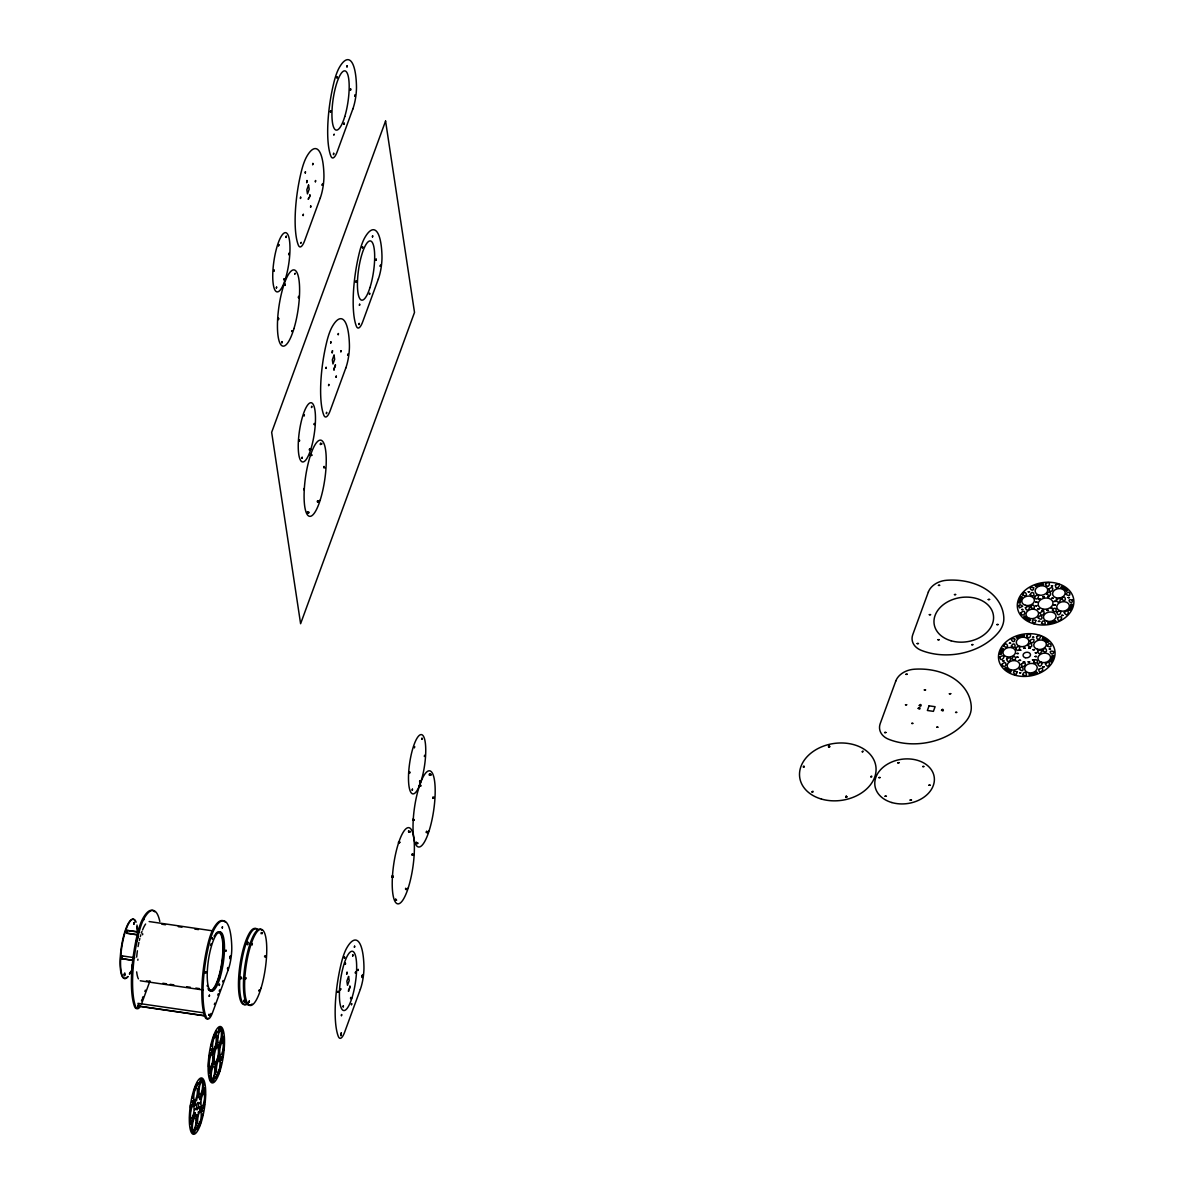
<?xml version="1.0" encoding="UTF-8"?>
<svg xmlns="http://www.w3.org/2000/svg" width="1194" height="1194" viewBox="0 0 1194 1194"><rect width="100%" height="100%" fill="white"/><g stroke="black" fill="none" stroke-linecap="round" stroke-linejoin="round"><path stroke-width="1.5" d="M126.43 932.38L126.758 930.633M244.845 1001.288C243.203 1004.02 245.606 996.065 244.695 1001.96M1004.841 668.312L1005.9 667.685A25.775 19.208 -8.6 0 0 1011.169 671.401L1010.512 672.297M121.922 956.2L121.773 958.737L132.594 960.319L121.758 958.543M136.713 940.932L136.623 941.991L136.623 939.962M247.651 944.439L247.203 942.797L247.024 944.021M341.365 1032.885L341.245 1033.84M124.34 975.438L124.803 972.961M133.847 924.246L134.594 922.29M240.531 978.244C240.606 975.364 240.427 980.856 241.322 978.244M241.442 977.17L241.352 978.14M132.235 967.244L132.146 964.767M230.024 957.364L230.203 956.14M247.889 942.141L247.173 944.021M126.46 931.245L126.34 932.365L126.549 931.454M244.233 1001.378L244.218 1000.244M244.949 1000.438L244.919 999.617M122.415 956.827L122.4 955.976L122.415 957.006M133.907 923.813L133.967 923.246M240.74 978.08L240.875 977.468M131.818 966.08L131.803 967.14M250.039 944.26L250.024 945.066L250.053 943.767M124.534 973.752L124.31 975.543M121.728 956.603L121.669 958.26M243.561 978.14L243.561 979.125M121.698 957.245L121.624 956.812M122.37 957.289L121.922 958.573M124.31 974.438L124.504 973.543M362.722 976.229L362.663 974.677M243.725 977.244L243.516 979.244M127.161 931.902L126.982 932.783M362.528 974.617L362.17 977.573L362.543 975.602M136.474 941.185L136.594 940.021M250.113 943.693L250.262 942.917M362.051 975.662L362.17 976.617M217.83 1074.346L217.771 1075.227M247.471 944.767L247.83 943.872M124.728 975.677L124.997 974.871M196.01 1086.465L196.07 1085.63M214.816 1035.034L214.89 1034.198M204.801 972.662L204.861 971.797M243.666 977.573L243.994 976.677M243.934 979.364L244.158 978.602M127.071 932.514L126.683 933.275L137.355 934.872M125.967 931.365L125.907 932.305M142.683 933.753L142.623 934.753M215.129 1076.749L214.965 1077.824M338.081 992.318L338.2 991.408M354.514 946.155L354.364 947.245M121.206 956.737L121.131 957.782M137.907 959.185L137.832 960.23M414.124 820.368L414.288 819.547L413.915 820.353M340.932 350.678L340.783 351.752M200.219 1102.301L200.04 1103.554M215.92 1062.958L215.726 1064.197M340.633 989.722L340.753 988.707M328.708 384.453L328.544 385.543M359.543 304.231L359.379 305.336M211.04 1050.362L211.174 1049.317M199.652 1107.166L199.473 1108.45M221.696 1060.033L221.83 1058.988M244.457 999.811L244.039 1001.453M343.29 1006.855L343.424 1005.855M409.826 832.099L410.005 831.188L409.781 832.173M420.616 786.189L420.781 785.294L420.572 786.264M427.646 832.681L427.81 831.785L427.616 832.725M362.528 246.785L362.364 247.874M304.186 414.676L304.022 415.781M309.574 450.019L309.709 449.034M380.364 265.217L380.199 266.322M201.502 1079.391L201.338 1080.57A25.775 6.492 -81.7 0 1 203.025 1082.152M191.04 1124.405L191.189 1123.36M203.995 1087.794L203.831 1088.883M213.816 1062.466L213.965 1061.347M217.338 1060.153L217.144 1061.421M414.437 746.563L414.273 747.653M344.559 958.17L344.693 957.125M419.825 781.891L419.96 780.861M221.994 1030.586L222.159 1029.526A27.119 6.836 -81.7 0 0 220.397 1027.885L220.159 1029.138M356.081 282.068L356.215 281.023M299.44 441.228L299.59 440.183M198.667 1082.973L198.502 1084.033M217.532 1032.616L217.681 1031.571M194.771 1108.659L194.592 1109.913M194.831 1109.883L194.98 1108.719M409.706 773.1L409.841 772.07M355.528 973.095L355.663 972.065M315.485 181.712L315.634 180.593M350.603 90.132L350.738 88.983M324.052 466.511L323.887 467.735M205.846 971.916L205.696 973.14L206.01 971.961M245.695 978.901L245.83 977.752M412.184 854.009L412.034 855.247L412.348 854.068M433.004 798.323L433.138 797.174M141.489 1000.796L141.982 999.468M142.459 998.139L142.952 996.811M144.892 991.483L145.384 990.154M149.937 981.02L142.146 1002.303A19.343 4.866 -81.7 0 1 141.325 1004.333M214.338 1004.452L214.83 1003.124M217.741 995.139L218.233 993.811M219.203 991.139L219.696 989.811M222.606 981.826L223.099 980.498M133.907 922.917L133.773 923.992M222.382 926.753L222.188 927.977M430.646 775.219L430.795 774.279L430.601 775.294M417.631 843.621L417.796 842.755L417.422 843.561M372.588 236.934L372.737 235.89M338.275 333.544L338.111 334.648M311.679 407.452L311.828 406.408M302.112 458.362L302.261 457.347M192.219 1101.808L192.368 1100.808M214.159 1052.347L213.98 1053.63M195.383 1105.017L195.562 1103.898M214.607 1063.347L214.427 1064.615M195.831 1116.002L195.98 1114.793M202.816 1110.405L202.652 1111.495M421.93 739.34L422.079 738.295M412.318 789.144L412.154 790.249M352.857 955.976L352.991 954.916M341.559 1015.631L341.708 1014.587M336.201 377.229L336.35 376.185M369.558 293.276L369.394 294.366M369.603 294.381L369.752 293.351M196.488 1099.346L196.309 1100.629M198.547 1112.838L198.711 1111.614M345.35 963.215L345.185 964.304M345.394 964.319L345.544 963.319M350.678 997.468L350.529 998.557M341.036 1033.735L340.887 1034.825M341.081 1034.84L340.902 1035.765L341.23 1032.825M406.841 889.545L407.02 888.679L406.647 889.485M193.518 1132.822L193.682 1131.748M354.902 95.087L354.722 96.311M354.902 96.281L355.051 95.147M333.604 153.295L333.424 154.519M333.604 154.489L333.753 153.354M310.53 454.198L310.35 455.421L310.679 454.287M317.559 500.689L317.38 501.913M317.559 501.883L317.708 500.734M259.232 990.02L259.053 991.244L259.367 990.08M398.662 841.71L398.483 842.934M398.662 842.889L398.811 841.755M203.159 1082.048L203.338 1081.003A27.119 6.836 -81.7 0 0 201.577 1079.316M191.861 1130.181L191.682 1131.285M326.096 368.379L326.246 367.424M376.05 259.098L375.886 260.173M314.291 423.497L314.141 424.571M314.365 424.542L314.5 423.557M216.756 1046.407L216.92 1045.183M197.905 1096.585L197.711 1097.838M213.592 1057.227L213.413 1058.481M219.039 1050.869L218.86 1052.123M197.129 1115.629L197.294 1114.405M215.204 1077.794L215.338 1076.839M424.616 756.414L424.766 755.474M337.992 991.304L337.842 992.378M358.021 969.409L357.872 970.468M358.096 970.438L358.23 969.468M223.935 1042.496L223.756 1043.183A25.775 6.492 -81.7 0 1 223.382 1050.272L223.397 1050.571M372.543 235.845L372.379 236.934M311.634 406.363L311.47 407.467M302.052 457.272L301.903 458.362M192.159 1100.719L192.01 1101.823M199.204 1096.182L199.025 1097.45M218.472 1055.735L218.293 1057.018M202.876 1111.465L203.025 1110.48M421.885 738.25L421.736 739.34M412.378 790.204L412.512 789.234M350.588 88.968L350.424 90.207M315.485 180.548L315.32 181.786M298.56 296.425L298.396 297.664M298.545 297.634L298.709 296.455M324.037 467.705L324.186 466.496M245.68 977.737L245.531 978.976M264.561 956.872L264.74 955.812M432.989 797.159L432.825 798.398M413.363 855.307L413.512 854.322L413.169 855.397M303.246 214.323L303.067 215.532M282.053 341.574L281.874 342.782M362.573 247.859L362.722 246.889M304.231 415.766L304.38 414.751M336.156 376.11L335.992 377.214M359.066 323.425L358.901 324.514M311.694 455.496L311.843 454.69L311.485 455.556M320.544 443.243L320.365 444.466M222.353 927.977L222.532 926.828M262.217 932.589L262.023 933.798L262.367 932.693M215.308 1047.914L215.129 1049.198M215.323 1049.213L215.502 1047.989M222.815 1036.362L222.651 1037.452M218.89 1048.123L219.069 1046.869M200.07 1098.271L199.876 1099.54M190.995 1123.315L190.831 1124.42M194.965 1113.957L195.144 1112.733M416.482 842.292L416.303 843.501M416.452 843.516L416.631 842.397M395.677 899.142L395.498 900.366M395.662 900.366L395.826 899.216M356.021 280.993L355.857 282.068M376.11 260.173L376.259 259.202M299.381 440.153L299.231 441.228M217.472 1031.541L217.323 1032.601M198.711 1084.033L198.876 1083.062M200.264 1103.525L200.428 1102.405M196.309 1128.181L196.159 1129.24M409.646 772.04L409.482 773.1M424.557 755.384L424.392 756.444M355.469 972.035L355.305 973.095M305.365 171.742L305.186 172.966M305.336 172.951L305.515 171.817M278.724 244.561L278.545 245.785M322.35 184.055L322.171 185.279M322.335 185.264L322.514 184.145M285.038 284.127L284.859 285.351M138.489 1004.05L138.31 1005.273M219.368 985.408L219.547 984.289M252.173 944.752L252.352 943.618M419.467 784.861L419.288 786.085M338.32 334.633L338.469 333.589M359.588 305.321L359.737 304.291M328.753 385.543L328.902 384.498M308.709 512.957L308.858 512.062L308.5 512.987M218.069 1045.989L218.233 1044.84M218.517 1056.974L218.681 1055.824M221.636 1058.974L221.472 1060.063M343.23 1005.796L343.066 1006.9M380.408 266.322L380.558 265.292M335.305 364.827L335.007 366.961M334.216 367.812L333.917 369.946M359.11 324.529L359.26 323.499M137.952 1003.333L204.07 1012.9M218.875 1046.839L218.696 1048.108M204.04 1088.898L204.189 1087.853M194.95 1112.674L194.756 1113.942M414.482 747.668L414.631 746.638M419.766 780.816L419.601 781.906M344.499 957.095L344.335 958.185M351.529 1003.587L351.364 1004.676M351.573 1004.691L351.737 1003.721M196.712 1121.718L196.04 1125.867M300.575 197.204L300.41 198.428M273.933 271.187L274.068 270.038M288.844 253.367L288.679 254.606M278.53 319.499L278.665 318.35M239.546 976.841L239.382 978.08M265.725 957.006L265.844 955.827M392.154 875.918L391.99 877.142M210.681 1078.749L210.502 1079.854M326.037 367.334L325.872 368.409M340.977 351.782L341.141 350.738M216.711 1045.153L216.532 1046.407M213.636 1058.481L213.816 1057.332M219.069 1052.123L219.248 1050.974M197.935 1097.838L198.114 1096.689M197.1 1114.375L196.92 1115.629M196.353 1129.27L196.517 1128.211M340.559 988.677L340.394 989.751M208.726 1066.854L208.905 1066.182A25.775 6.492 -81.7 0 1 209.263 1059.123M347.081 66.894L347.23 65.745M312.828 163.414L312.634 164.623M286.172 237.412L286.321 236.263M303.246 215.502L303.41 214.413M209.368 995.154L209.189 996.363M249.203 1002.154L249.367 1001.079M429.482 775.085L429.616 773.936M209.054 1058.794L208.92 1059.227A27.119 6.836 -81.7 0 0 208.517 1066.735L208.532 1066.869M210.98 1049.302L210.831 1050.392M218.024 1044.75L217.845 1046.034M214.189 1053.615L214.368 1052.407M195.801 1114.763L195.607 1116.047M354.543 947.275L354.722 946.23M352.797 954.901L352.648 955.991M341.514 1014.542L341.35 1015.646M344.096 123.146L343.917 124.37M310.709 205.995L310.515 207.219M212.353 938.887L212.502 937.723M426.497 831.337L426.318 832.576M330.828 341.857L330.663 342.962M330.857 342.991L331.022 341.962M347.812 354.185L347.648 355.275M347.842 355.319L348.021 354.275M326.514 412.378L326.35 413.482M326.544 413.512L326.723 412.482M309.515 448.944L309.35 450.034M122.101 955.872L134.773 957.767M222.845 1037.496L223.009 1036.422M209.816 1071.899L209.651 1072.988M209.831 1073.033L210.01 1071.988M196.503 1100.629L196.697 1099.42M200.085 1099.555L200.264 1098.361M198.517 1111.584L198.323 1112.853M350.708 998.602L350.887 997.572M191.667 1125.629L191.1 1129.808M212.905 1062.242L212.219 1066.376M198.338 1090.48L199.01 1086.436M215.935 1064.227L216.129 1063.048M330.559 110.863L330.395 112.102M330.544 112.057L330.708 110.878M273.933 270.023L273.769 271.262M278.53 318.335L278.366 319.574M225.875 951.215L226.009 950.006L225.726 951.245M210.472 1074.197L209.92 1078.376M210.099 1078.361L210.651 1074.287M222.741 1056.869L223.278 1052.765M197.771 1125.852L197.204 1130.031M197.383 1130.017L197.935 1125.942M126.788 930.693L126.683 931.305M214.621 1064.63L214.816 1063.391M195.353 1103.778L195.159 1105.047M199.219 1097.48L199.413 1096.226M199.667 1108.465L199.861 1107.256M211.905 1046.422L212.159 1042.675M208.92 1071.973L209.711 1068.093M220.711 1066.749L220.845 1062.899M212.726 1040.765L212.741 1040.735A25.775 6.492 -81.7 0 1 214.786 1035.138M201.099 1120.076L201.114 1120.047A25.775 6.492 -81.7 0 1 199.04 1125.673L198.95 1126.643M347.081 65.715L346.902 66.924M286.172 236.233L285.993 237.442M209.353 996.363L209.517 995.214M429.482 773.906L429.303 775.115M408.661 831.979L408.661 830.785L408.632 831.994M332.275 352.767L332.574 350.723M335.186 366.946L335.499 364.886M334.096 369.931L334.41 367.886M213.771 1061.242L213.577 1062.511M217.338 1061.466L217.532 1060.227M349.827 986.169L349.529 988.304M306.962 180.533L306.664 182.757L307.052 180.578M344.066 124.37L344.245 123.206M310.679 207.204L310.843 206.04M212.368 937.708L212.174 938.932M230.173 957.364L230.338 956.2M426.467 832.561L426.646 831.397M405.676 889.411L405.676 888.217L405.647 889.44M219.383 1055.153L218.696 1059.287M193.458 1100.122L192.771 1104.256M215.532 1070.287L214.845 1074.436L215.696 1070.331M216.487 1030.765L215.92 1034.929M203.771 1082.421L203.204 1086.6M223.114 1052.705L222.547 1056.884M203.383 1086.6L203.95 1082.51M216.592 1074.421L216.024 1078.6M191.264 1129.808L191.831 1125.718M193.159 1094.017L192.353 1097.973M213.83 1081.182L213.935 1077.331L213.114 1081.286M190.189 1119.554L189.921 1123.405M300.545 198.428L300.709 197.219M288.799 254.591L288.993 253.412M303.992 489.63L304.171 488.45L303.858 489.644M239.516 978.065L239.695 976.856M265.725 955.842L265.561 957.081M392.125 877.142L392.304 875.933M348.738 989.169L348.439 991.304M212.263 1048.69L211.592 1052.824M213.323 1054.183L213.98 1050.153M219.8 1047.093L220.472 1043.063M198.294 1091.54L197.607 1095.674M312.783 164.653L312.977 163.518M282.008 342.812L282.202 341.678M320.499 444.496L320.708 443.347M307.545 511.644L307.365 512.853L307.694 511.704M261.023 933.663L261.217 932.514M249.203 1000.975L249.024 1002.184M337.021 77.909L337.066 76.655L336.887 77.879M278.68 245.8L278.874 244.636M284.053 278.814L283.873 280.038L284.202 278.889M284.993 285.366L285.187 284.217M138.444 1005.288L138.638 1004.094M219.397 984.199L219.218 985.423M252.203 943.529L252.009 944.752M419.422 786.1L419.616 784.936M222.591 1030.989L222.024 1035.168M222.218 1035.138L222.741 1031.019M209.577 1056.63L210.129 1052.571M203.92 1108.301L204.443 1104.166M193.085 1097.853L193.324 1094.077M190.1 1123.405L190.906 1119.554M201.89 1118.181L202.696 1114.345M332.395 350.648L332.096 352.782M217.144 1039.079C219.726 1033.75 215.413 1034.959 216.965 1039.079M220.397 1060.675L221.084 1056.586M202.756 1089.943L202.07 1094.077M194.458 1105.674L195.159 1101.555M192.279 1122.285L192.965 1118.226M1020.079 602.925L1018.855 602.88A27.119 20.208 -8.6 0 1 1020.96 596.94M1071.048 604.343L1072.316 604.388A27.119 20.208 -8.6 0 1 1070.197 610.298M1052.227 655.775L1053.511 655.819M126.907 930.395L139.608 932.171L127.116 930.395M190.741 1108.092C193.338 1104.674 189.488 1102.077 190.577 1108.077M204.293 1104.137L203.726 1108.316M216.592 1044.228L217.248 1040.108L216.427 1044.243M213.816 1050.093L213.129 1054.227M220.293 1043.004L219.606 1047.138M211.756 1052.809L212.442 1048.75M221.069 1042.646L221.726 1038.526L220.89 1042.646M211.607 1066.72L210.92 1070.869L211.771 1066.764M220.92 1056.541L220.233 1060.69M212.383 1066.361L213.054 1062.272M218.86 1059.272L219.547 1055.183M216.084 1065.138L215.398 1069.272L216.248 1065.167M198.831 1086.376L198.144 1090.51M197.771 1095.659L198.443 1091.57M194.995 1101.51L194.309 1105.659M201.473 1094.435L200.786 1098.57M192.935 1104.241L193.607 1100.152M202.249 1094.062L202.92 1089.973M202.099 1107.972L201.413 1112.121L202.264 1108.017M200.04 1110.704L200.711 1106.584M197.264 1116.554L196.577 1120.703L197.428 1116.599M196.204 1125.852L196.876 1121.763M211.98 1042.586L211.084 1045.869L211.816 1046.481M209.01 1068.137L208.741 1071.973M199.92 1083.465L200.711 1079.54M220.8 1062.914L220.532 1066.764M195.115 1128.748L194.294 1132.703M1037.228 673.043L1036.81 672.207M346.782 974.14L347.096 972.035L346.618 974.14M349.693 988.319L350.021 986.244M348.603 991.304L348.932 989.229M200.935 1098.584L201.637 1094.465M200.562 1106.584L199.876 1110.718M194.085 1113.659C191.234 1118.718 195.816 1117.897 194.219 1113.674M192.786 1118.151L192.115 1122.3M1016.333 637.029L1016.81 637.894M126.728 933.111L137.385 934.723M216.069 1034.959L216.666 1030.855M209.965 1052.481L209.398 1056.645M216.159 1078.63L216.741 1074.481M223.771 1037.377L222.965 1041.332M309.634 196.92L309.933 194.726L309.574 196.935M1043.153 584.508L1042.959 583.597A27.119 20.208 -8.6 0 0 1035.243 585.538L1035.631 586.463M1048.093 622.686L1048.198 623.641M1021.034 596.851L1022.198 597.194M1070.078 610.403L1068.958 610.074M1051.302 661.804L1050.153 661.551M1024.288 635.954L1024.228 635.044M1029.273 674.117L1029.377 675.073A27.119 20.208 -8.6 0 0 1037.093 673.132M846.247 796.473C847.322 797.682 845.292 794.726 846.516 796.622M828.994 746.384C831.322 746.429 827.054 745.34 829.143 746.563M219.442 1028.049L218.577 1032.034L219.547 1028.138M223.054 1041.377L223.935 1037.437M200.622 1079.48L199.756 1083.451M204.234 1092.809L204.935 1088.824L204.144 1092.764M202.562 1114.226L201.711 1118.196M194.398 1132.763L195.249 1128.793M1055.526 620.776L1056.018 621.641A27.119 20.208 -8.6 0 1 1048.332 623.641M1029.318 620.865L1030.109 620.104M1043.063 637.805L1042.287 638.626A25.775 19.208 -8.6 0 1 1047.541 642.357L1048.69 641.865A27.119 20.208 -8.6 0 0 1043.183 637.835M149.131 921.544L213.204 930.917M161.832 924.231L165.488 924.768M178.294 926.648L181.966 927.186M194.771 929.051L198.443 929.589M146.399 980.856L150.056 981.393M162.877 983.259L166.533 983.796M170.205 984.334L173.861 984.871M186.667 986.737L190.339 987.274M195.831 988.08L199.488 988.617M203.04 989.975L140.788 980.871A29.954 7.552 -81.7 0 1 140.265 980.752M137.803 1005.93L205.532 1015.84M137.773 1006.079L205.517 1015.99M1066.451 590.97L1067.496 590.358A27.119 20.208 -8.6 0 0 1062.003 586.403L1061.093 587.194M1024.721 616.253L1023.661 616.88A27.119 20.208 -8.6 0 0 1029.153 620.835M1000.05 654.342L1001.288 654.312A25.775 19.208 -8.6 0 1 1003.363 648.715L1002.303 648.238A27.119 20.208 -8.6 0 0 1000.005 654.178M247.949 942.364L247.367 943.021M325.037 467.884L324.992 467.72M430.437 775.219L430.616 774.1L430.452 775.279M189.697 1118.271L189.712 1118.3A27.119 6.836 -81.7 0 1 190.07 1110.778M220.114 1068.66L220.099 1069.331A27.119 6.836 -81.7 0 1 217.95 1075.257M1071.003 604.448A25.775 19.208 -8.6 0 1 1068.988 609.955M1055.406 620.805A25.775 19.208 -8.6 0 1 1048.213 622.641M1029.974 619.97A25.775 19.208 -8.6 0 1 1024.81 616.313M1020.154 602.791A25.775 19.208 -8.6 0 1 1022.183 597.284M1035.765 586.433A25.775 19.208 -8.6 0 1 1042.944 584.582M1061.182 587.254A25.775 19.208 -8.6 0 1 1066.346 590.926M1052.183 655.879A25.775 19.208 -8.6 0 1 1050.168 661.386M1036.586 672.237A25.775 19.208 -8.6 0 1 1029.392 674.073M1016.945 637.865A25.775 19.208 -8.6 0 1 1024.139 636.014M1053.511 655.924A27.119 20.208 -8.6 0 1 1051.392 661.73M1010.348 672.252A27.119 20.208 -8.6 0 1 1004.9 668.401M1016.437 636.969A27.119 20.208 -8.6 0 1 1024.004 635.014M204.935 1094.689A25.775 6.492 -81.7 0 1 204.562 1101.704M193.637 1131.599A25.775 6.492 -81.7 0 1 191.98 1130.091M190.085 1117.554A25.775 6.492 -81.7 0 1 190.443 1110.539M193.95 1092.077A25.775 6.492 -81.7 0 1 195.965 1086.57M205.323 1094.077A27.119 6.836 -81.7 0 1 204.935 1101.465M201.249 1120.882A27.119 6.836 -81.7 0 1 199.129 1126.688M193.443 1132.927A27.119 6.836 -81.7 0 1 191.697 1131.345M193.771 1091.361A27.119 6.836 -81.7 0 1 195.891 1085.555M143.414 920.38A38.477 9.686 -81.7 0 1 144.205 918.858M127.668 976.543A29.954 7.552 -81.7 0 1 121.087 949.036A29.954 7.552 -81.7 0 1 135.161 920.977M136.832 926.693A29.954 7.552 -81.7 0 1 137.34 932.977M130.191 972.274A29.954 7.552 -81.7 0 1 129.37 973.901M128.086 976.602A29.954 7.552 -81.7 0 1 121.713 947.648A29.954 7.552 -81.7 0 1 136.131 922.171M136.967 925.066A29.954 7.552 -81.7 0 1 137.773 933.036M137.788 935.574A29.954 7.552 -81.7 0 1 137.728 938.305M132.862 966.573A29.954 7.552 -81.7 0 1 132.146 968.632M131.4 970.543A29.954 7.552 -81.7 0 1 129.803 973.961M154.713 911.813A57.163 14.388 -81.7 0 0 143.041 918.141A32.238 8.119 -81.7 0 0 137.758 932.589A57.163 14.388 -81.7 0 0 134.579 1006.632A19.343 4.866 -81.7 0 0 137.026 1008.408M138.37 1007.288A19.343 4.866 -81.7 0 1 137.922 1007.781M159.802 921.484A57.163 14.388 -81.7 0 0 144.19 918.305A32.238 8.119 -81.7 0 0 138.907 932.753A57.163 14.388 -81.7 0 0 135.728 1006.796A19.343 4.866 -81.7 0 0 140.444 1006.094M138.414 978.841A29.954 7.552 -81.7 0 1 138.026 978.005M137.683 977.035A29.954 7.552 -81.7 0 1 136.668 971.871M136.683 957.095A29.954 7.552 -81.7 0 1 137.4 950.782M138.071 946.558A29.954 7.552 -81.7 0 1 138.877 942.439M139.325 940.439A29.954 7.552 -81.7 0 1 139.817 938.499M140.325 936.618A29.954 7.552 -81.7 0 1 140.847 934.812M141.399 933.096A29.954 7.552 -81.7 0 1 141.967 931.454M142.564 929.932A29.954 7.552 -81.7 0 1 145.608 924.052M219.114 931.768A29.954 7.552 -81.7 0 1 221.875 964.424A29.954 7.552 -81.7 0 1 209.502 990.707M209.025 990.304A29.954 7.552 -81.7 0 1 208.278 989.259M214.069 936.335A29.954 7.552 -81.7 0 1 214.905 934.902M215.771 933.693A29.954 7.552 -81.7 0 1 218.323 931.798M215.756 934.215A29.134 7.343 -81.7 0 1 221.875 961.797A29.134 7.343 -81.7 0 1 208.159 988.259M207.443 986.498A29.134 7.343 -81.7 0 1 207.144 985.423M210.532 945.439A29.134 7.343 -81.7 0 1 211.069 943.767M229.994 957.081A19.343 4.866 -81.7 0 1 229.755 958.692M227.77 967.513A19.343 4.866 -81.7 0 1 227.382 968.737M225.129 922.111A57.163 14.388 -81.7 0 0 213.457 928.439A32.238 8.119 -81.7 0 0 208.174 942.887A57.163 14.388 -81.7 0 0 204.995 1016.93A19.343 4.866 -81.7 0 0 208.323 1018.079M211.01 1013.482A19.343 4.866 -81.7 0 1 210.592 1014.467M210.159 1015.393A19.343 4.866 -81.7 0 1 209.711 1016.228M247.068 1003.288A38.477 9.686 -81.7 0 1 239.725 966.737A38.477 9.686 -81.7 0 1 257.023 929.604M248.218 1003.453A38.477 9.686 -81.7 0 1 240.875 966.901A38.477 9.686 -81.7 0 1 258.173 929.768M252.053 1004.02A38.477 9.686 -81.7 0 1 244.725 967.468A38.477 9.686 -81.7 0 1 262.023 930.335M220.203 1029.228A25.775 6.492 -81.7 0 1 221.845 1030.72M219.875 1068.734A25.775 6.492 -81.7 0 1 217.86 1074.242M210.801 1078.66A25.775 6.492 -81.7 0 0 212.457 1080.167L212.323 1081.421A27.119 6.836 -81.7 0 1 210.517 1079.928M224.144 1042.646A27.119 6.836 -81.7 0 1 223.756 1050.033M212.577 1039.929A27.119 6.836 -81.7 0 1 214.711 1034.123M828.487 746.892L829.83 746.832L828.517 746.743M845.74 796.98L847.083 796.965L845.755 796.92M897.694 762.787L899.037 762.697L897.694 762.787M910.126 800.099L911.47 800.01L910.126 800.099M924.335 689.968L925.678 689.908L924.35 689.893M936.783 727.28L938.111 727.236L936.783 727.206M954.484 594.627L955.827 594.537L954.484 594.582M971.737 644.7L973.08 644.626L971.737 644.67M196.667 1084.868C198.144 1089.555 198.204 1077.286 196.667 1084.794M321.484 444.317L321.693 443.422L321.484 444.347M396.617 900.216L396.617 900.082M409.617 831.83L409.617 831.785M417.407 843.367L417.407 843.397M304.963 489.45L304.963 489.45M393.095 876.963L393.304 876.083L393.095 876.948M412.751 819.935L413.109 819.069L412.751 819.875M413.124 855.053L413.124 855.008M433.929 798.204L434.138 797.323L433.929 798.144M318.5 501.749L318.708 500.853L318.5 501.584M399.602 842.77L399.811 841.874L399.602 842.636M406.632 889.261L406.632 889.291M420.392 785.921L420.392 785.951M427.437 832.397L427.646 831.517L427.437 832.367M276.381 288.008L276.605 287.142L276.381 288.008M294.843 274.038L295.187 273.202L294.843 273.978M333.872 134.967L334.216 134.131L333.872 134.832M208.681 1015.213L209.04 1014.363L208.681 1015.213M291.858 331.484L292.217 330.663L291.858 331.484M300.843 243.113L301.201 242.307L300.843 243.054M308.336 199.219L308.843 197.711L308.336 199.219M999.915 656.969C1000.482 664.909 1008.691 652.043 999.915 656.909M1014.81 639.148C1014.587 645.864 1007.348 636.492 1014.81 639.148M1016.989 671.819C1016.646 678.565 1009.467 669.207 1016.989 671.819M1018.721 605.537L1019.482 607.865L1022.706 606.224L1020.139 604.657L1018.721 605.537M1033.631 587.717C1033.556 594.403 1026.004 585.194 1033.631 587.717M1035.795 620.402C1035.556 627.134 1028.213 617.865 1035.795 620.402M1036.586 636.701C1037.034 644.551 1045.347 631.939 1036.586 636.656M1038.75 669.386C1039.183 677.237 1047.526 664.67 1038.75 669.341M1053.66 651.566C1053.481 658.267 1046.034 648.984 1053.66 651.566M1055.392 585.269C1055.66 592.955 1064.347 580.821 1055.406 585.164M1057.571 617.955C1058.242 625.91 1066.227 613.149 1057.585 617.85M1072.466 600.134C1072.421 606.865 1064.914 597.537 1072.466 600.134M803.338 766.981C805.428 768.175 803.652 764.429 803.368 766.876M870.889 776.861C872.515 777.488 871.62 774.891 870.904 776.787M878.874 777.607L880.202 777.548L878.874 777.578M884.62 732.549L885.948 732.489L884.62 732.549M905.918 674.341L907.246 674.282L905.918 674.341M905.515 704.788L906.858 704.729L905.515 704.758M917.156 643.596L918.499 643.536L917.171 643.551M918.186 708.445C921.007 711.042 920.35 705.415 918.201 708.326M919.276 705.46C921.828 708.176 921.783 702.356 919.276 705.4M929.335 614.716L930.678 614.656L929.35 614.641M928.962 785.249L930.305 785.189L928.977 785.174M938.454 585.388L939.797 585.329L938.469 585.358M941.499 710.281C944.454 712.833 943.439 707.191 941.514 710.161M955.603 712.43L956.946 712.37L955.603 712.4M996.886 624.596L998.229 624.537L996.886 624.552M1001.9 664.386C1005.766 671.401 1008.557 658.312 1001.93 664.267M1003.826 646.238C1010.855 650.387 1006.049 639.372 1003.826 646.178M1006.572 659.163C1008.781 666.64 1014.378 653.849 1006.602 659.058M1011.363 646.073C1017.527 651.148 1015.019 639.387 1011.378 646.014M1011.796 658.625C1017.87 663.7 1015.616 651.969 1011.811 658.521M1015.676 647.999C1018.079 655.551 1023.392 642.566 1015.706 647.894M1020.721 612.955C1024.318 619.94 1027.601 606.985 1020.736 612.895M1022.646 594.806C1029.497 599.119 1025.347 587.955 1022.646 594.806M1019.392 669.341C1025.691 674.386 1022.78 662.491 1019.392 669.341M1021.258 664.207C1023.183 671.565 1029.332 659.148 1021.288 664.103M1025.392 607.731C1027.661 615.298 1033.228 602.328 1025.392 607.731M1022.691 674.625C1029.556 678.893 1025.303 667.819 1022.706 674.565M1026.556 635.626C1030.153 642.641 1033.407 629.566 1026.556 635.626M1030.183 594.642C1036.69 599.522 1033.422 587.911 1030.198 594.522M1028.064 645.611C1034.646 650.491 1031.153 638.79 1028.064 645.611M1030.616 607.194C1036.899 612.268 1034.079 600.328 1030.616 607.194M1029.944 640.477C1031.9 647.939 1038.049 635.193 1029.959 640.432M1034.497 596.567C1036.705 604.119 1042.302 591.12 1034.497 596.567M1033.646 661.819C1040.138 666.67 1036.899 655.118 1033.661 661.774M1038.198 617.91C1044.437 622.955 1041.795 611.179 1038.213 617.85M1037.541 651.193C1039.705 658.64 1045.407 645.999 1037.556 651.088M1040.078 612.776C1042.272 620.313 1047.929 607.313 1040.078 612.776M1037.959 663.76C1039.959 671.177 1045.944 658.566 1037.974 663.7M1041.511 623.193C1048.496 627.402 1043.899 616.447 1041.526 623.134M1045.377 584.194C1048.899 591.149 1052.302 578.359 1045.392 584.075M1042.75 650.655C1049.153 655.67 1046.108 643.79 1042.75 650.655M1046.884 594.194C1053.272 599.119 1050.287 587.463 1046.899 594.134M1048.765 589.06C1051.078 596.612 1056.541 583.597 1048.765 589M1045.422 664.013C1049.078 670.998 1052.242 658.058 1045.451 663.894M1047.347 645.864C1054.257 650.118 1049.854 639.074 1047.362 645.805M1052.466 610.403C1058.66 615.507 1056.033 603.627 1052.481 610.343M1056.362 599.761C1058.451 607.239 1064.272 594.463 1056.362 599.716M1056.78 612.328C1058.884 619.85 1064.69 606.851 1056.78 612.328M1061.57 599.224C1067.72 604.313 1065.302 592.463 1061.585 599.179M1064.242 612.582C1068.212 619.641 1070.809 606.403 1064.257 612.522M1066.167 594.433C1073.063 598.672 1068.69 587.776 1066.182 594.313M1016.945 653.536L1018.437 653.491L1016.975 653.431M1019.601 672.804L1020.93 672.759L1019.601 672.759M1023.228 662.058L1024.706 662.013L1023.228 662.058M1028.825 648.029L1030.303 647.984L1028.825 648.029M1032.601 637.283L1033.929 637.238L1032.601 637.238M1035.765 602.104L1037.258 602.06L1035.78 602.06M1035.094 656.551L1036.586 656.506L1035.123 656.446M1038.407 621.387L1039.75 621.343L1038.407 621.387M1042.034 610.627L1043.526 610.582L1042.034 610.627M1047.645 596.597L1049.123 596.552L1047.645 596.597M1051.407 585.851L1052.75 585.806L1051.421 585.806M1053.914 605.119L1055.392 605.074L1053.914 605.119M811.965 792.01C812.816 793.309 814.024 789.935 812.01 791.861M862.262 751.802C863.65 752.25 863.083 749.892 862.262 751.772M885.082 796.264L886.426 796.219L885.097 796.189M911.738 723.445L913.067 723.4L911.738 723.4M922.738 766.578L924.081 766.533L922.753 766.503M937.962 639.745L939.305 639.7L937.962 639.7M949.394 693.759L950.722 693.684L949.394 693.759M988.259 599.537L989.587 599.463L988.259 599.537M1009.408 643.238L1010.751 643.208L1009.423 643.178M1019.572 650.223L1021.049 650.193L1019.601 650.103M1019.064 660.357L1020.542 660.327L1019.064 660.357M1028.228 591.806L1029.571 591.776L1028.243 591.746M1032.989 649.715L1034.467 649.685L1032.989 649.715M1032.482 659.849L1033.959 659.819L1032.497 659.789M1038.392 598.791L1039.87 598.761L1038.392 598.791M1037.884 608.925L1039.362 608.895L1037.899 608.865M1042.78 666.834L1044.123 666.804L1042.78 666.834M1051.81 598.284L1053.287 598.254L1051.81 598.224M1051.302 608.418L1052.78 608.388L1051.332 608.298M1061.6 615.403L1062.944 615.373L1061.6 615.403M1002.915 660.998L1004.244 660.983L1002.915 660.939M1016.766 657.222L1018.258 657.222L1016.781 657.178M1021.721 609.567L1023.064 609.552L1021.736 609.507M1023.915 648.193L1025.392 648.178L1023.945 648.088M1028.138 661.849L1029.616 661.789L1028.138 661.849M1035.586 605.791L1037.064 605.791L1035.616 605.686M1035.288 652.819L1036.765 652.805L1035.317 652.715M1042.735 596.761L1044.213 596.702L1042.735 596.761M1046.959 610.418L1048.436 610.418L1046.959 610.373M1049.287 649.058L1050.616 649.058L1049.317 648.954M1054.093 601.388L1055.586 601.328L1054.093 601.388M1068.108 597.627L1069.436 597.627L1068.123 597.582M308.545 185.085L306.843 189.742L307.47 193.876L309.171 189.234L308.545 185.085M320.29 197.935L304.724 240.501A19.343 4.866 -81.7 0 1 298.291 245.009A57.163 14.388 -81.7 0 1 301.47 170.966A32.238 8.119 -81.7 0 1 306.754 156.518A57.163 14.388 -81.7 0 1 323.932 174.951A19.343 4.866 -81.7 0 1 320.29 197.935M352.842 108.982L337.275 151.548A19.343 4.866 -81.7 0 1 330.842 156.041A57.163 14.388 -81.7 0 1 334.022 81.998A32.238 8.119 -81.7 0 1 339.305 67.551A57.163 14.388 -81.7 0 1 356.469 85.998A19.343 4.866 -81.7 0 1 352.842 108.982M385.572 121.027L271.665 432.332L300.604 623.716L414.512 312.41L385.572 121.027M334.036 355.155L332.335 359.812L332.962 363.961L334.663 359.304L334.036 355.155M345.797 368.006L330.216 410.572A19.343 4.866 -81.7 0 1 323.783 415.079A57.163 14.388 -81.7 0 1 326.962 341.036A32.238 8.119 -81.7 0 1 332.26 326.589A57.163 14.388 -81.7 0 1 349.424 345.021A19.343 4.866 -81.7 0 1 345.797 368.006M378.334 279.053L362.767 321.619A19.343 4.866 -81.7 0 1 356.334 326.111A57.163 14.388 -81.7 0 1 359.513 252.068A32.238 8.119 -81.7 0 1 364.812 237.621A57.163 14.388 -81.7 0 1 381.976 256.068A19.343 4.866 -81.7 0 1 378.334 279.053M228.144 970.035L212.562 1012.602A19.343 4.866 -81.7 0 1 206.144 1017.094A57.163 14.388 -81.7 0 1 209.323 943.051A32.238 8.119 -81.7 0 1 214.607 928.604A57.163 14.388 -81.7 0 1 231.77 947.051A19.343 4.866 -81.7 0 1 228.144 970.035M348.573 976.513L346.872 981.155L347.499 985.304L349.2 980.647L348.573 976.513M360.319 989.363L344.738 1031.929A19.343 4.866 -81.7 0 1 338.32 1036.422A57.163 14.388 -81.7 0 1 341.499 962.379A32.238 8.119 -81.7 0 1 346.782 947.932A57.163 14.388 -81.7 0 1 363.946 966.379A19.343 4.866 -81.7 0 1 360.319 989.363M895.798 680.998L880.232 723.564A19.343 14.418 -8.6 0 0 888.634 739.265A57.163 42.611 -8.6 0 0 965.991 721.295A32.238 24.029 -8.6 0 0 971.274 706.848A57.163 42.611 -8.6 0 0 914.261 669.222A19.343 14.418 -8.6 0 0 895.798 680.998M928.35 592.03L912.783 634.596A19.343 14.418 -8.6 0 0 921.186 650.312A57.163 42.611 -8.6 0 0 998.542 632.327A32.238 24.029 -8.6 0 0 1003.826 617.88A57.163 42.611 -8.6 0 0 946.812 580.254A19.343 14.418 -8.6 0 0 928.35 592.03M929.066 705.833L927.365 710.475L933.395 711.355L935.096 706.714L929.066 705.833M1033.989 623.835A28.462 21.223 -8.6 0 0 1073.749 599.582A28.462 21.223 -8.6 0 0 1029.004 587.433A28.462 21.223 -8.6 0 0 1033.989 623.835M1060.466 610.955A6.373 4.746 -8.6 0 0 1069.361 605.522A6.373 4.746 -8.6 0 0 1059.362 602.806A6.373 4.746 -8.6 0 0 1060.466 610.955M1056.227 597.821A6.373 4.746 -8.6 0 0 1065.197 592.478A6.373 4.746 -8.6 0 0 1055.242 589.657A6.373 4.746 -8.6 0 0 1056.227 597.821M1038.601 594.97A6.373 4.746 -8.6 0 0 1047.735 589.776A6.373 4.746 -8.6 0 0 1037.884 586.776A6.373 4.746 -8.6 0 0 1038.601 594.97M1025.512 605.328A6.373 4.746 -8.6 0 0 1034.407 599.91A6.373 4.746 -8.6 0 0 1024.392 597.179A6.373 4.746 -8.6 0 0 1025.512 605.328M1029.616 618.417A6.373 4.746 -8.6 0 0 1038.586 613.074A6.373 4.746 -8.6 0 0 1028.631 610.253A6.373 4.746 -8.6 0 0 1029.616 618.417M1046.959 621.193A6.373 4.746 -8.6 0 0 1056.078 616A6.373 4.746 -8.6 0 0 1046.243 613A6.373 4.746 -8.6 0 0 1046.959 621.193M1042.526 608.94A7.492 5.582 -8.6 0 0 1052.989 602.552A7.492 5.582 -8.6 0 0 1041.213 599.358A7.492 5.582 -8.6 0 0 1042.526 608.94M1015.169 675.267A28.462 21.223 -8.6 0 0 1054.929 651.014A28.462 21.223 -8.6 0 0 1010.184 638.865A28.462 21.223 -8.6 0 0 1015.169 675.267M1041.646 662.386A6.373 4.746 -8.6 0 0 1050.541 656.954A6.373 4.746 -8.6 0 0 1040.541 654.237A6.373 4.746 -8.6 0 0 1041.646 662.386M1037.407 649.252A6.373 4.746 -8.6 0 0 1046.377 643.909A6.373 4.746 -8.6 0 0 1036.422 641.088A6.373 4.746 -8.6 0 0 1037.407 649.252M1019.78 646.402A6.373 4.746 -8.6 0 0 1028.915 641.208A6.373 4.746 -8.6 0 0 1019.064 638.208A6.373 4.746 -8.6 0 0 1019.78 646.402M1006.691 656.76A6.373 4.746 -8.6 0 0 1015.587 651.327A6.373 4.746 -8.6 0 0 1005.572 648.611A6.373 4.746 -8.6 0 0 1006.691 656.76M1010.796 669.849A6.373 4.746 -8.6 0 0 1019.766 664.491A6.373 4.746 -8.6 0 0 1009.811 661.685A6.373 4.746 -8.6 0 0 1010.796 669.849M1028.138 672.625A6.373 4.746 -8.6 0 0 1037.258 667.416A6.373 4.746 -8.6 0 0 1027.422 664.416A6.373 4.746 -8.6 0 0 1028.138 672.625M1025.243 657.715A3.746 2.791 -8.6 0 0 1030.467 654.521A3.746 2.791 -8.6 0 0 1024.586 652.924A3.746 2.791 -8.6 0 0 1025.243 657.715M891.843 802.547A29.954 22.328 -8.6 0 0 934.29 777.607A29.954 22.328 -8.6 0 0 887.62 764.085A29.954 22.328 -8.6 0 0 891.843 802.547M951.036 640.775A29.954 22.328 -8.6 0 0 993.483 615.835A29.954 22.328 -8.6 0 0 946.812 602.313A29.954 22.328 -8.6 0 0 951.036 640.775M821.412 799.055A38.477 28.686 -8.6 0 0 875.948 767.011A38.477 28.686 -8.6 0 0 815.995 749.653A38.477 28.686 -8.6 0 0 821.412 799.055M197.995 1108.241A3.746 0.94 -81.7 0 0 198.1 1102.435A3.746 0.94 -81.7 0 0 196.428 1107.689A3.746 0.94 -81.7 0 0 197.995 1108.241M193.189 1115.48A6.373 1.597 -81.7 0 0 193.204 1105.823A6.373 1.597 -81.7 0 0 190.443 1115.062A6.373 1.597 -81.7 0 0 193.189 1115.48M195.07 1127.464A6.373 1.597 -81.7 0 0 195.159 1117.688A6.373 1.597 -81.7 0 0 192.368 1126.778A6.373 1.597 -81.7 0 0 195.07 1127.464M200.264 1121.584A6.373 1.597 -81.7 0 0 200.428 1111.689A6.373 1.597 -81.7 0 0 197.592 1120.644A6.373 1.597 -81.7 0 0 200.264 1121.584M203.652 1103.48A6.373 1.597 -81.7 0 0 203.652 1093.823A6.373 1.597 -81.7 0 0 200.905 1103.062A6.373 1.597 -81.7 0 0 203.652 1103.48M201.696 1091.749A6.373 1.597 -81.7 0 0 201.771 1081.973A6.373 1.597 -81.7 0 0 198.98 1091.077A6.373 1.597 -81.7 0 0 201.696 1091.749M196.428 1097.883A6.373 1.597 -81.7 0 0 196.592 1087.988A6.373 1.597 -81.7 0 0 193.756 1096.943A6.373 1.597 -81.7 0 0 196.428 1097.883M201.234 1122.256A28.462 7.164 -81.7 0 0 201.965 1078.048A28.462 7.164 -81.7 0 0 189.324 1118.077A28.462 7.164 -81.7 0 0 201.234 1122.256M217.308 1058.944A7.492 1.881 -81.7 0 0 217.502 1047.302A7.492 1.881 -81.7 0 0 214.174 1057.839A7.492 1.881 -81.7 0 0 217.308 1058.944M212.01 1064.048A6.373 1.597 -81.7 0 0 212.025 1054.392A6.373 1.597 -81.7 0 0 209.263 1063.63A6.373 1.597 -81.7 0 0 212.01 1064.048M213.89 1076.033A6.373 1.597 -81.7 0 0 213.98 1066.257A6.373 1.597 -81.7 0 0 211.189 1075.361A6.373 1.597 -81.7 0 0 213.89 1076.033M219.069 1070.152A6.373 1.597 -81.7 0 0 219.233 1060.257A6.373 1.597 -81.7 0 0 216.412 1069.212A6.373 1.597 -81.7 0 0 219.069 1070.152M222.457 1052.048A6.373 1.597 -81.7 0 0 222.472 1042.392A6.373 1.597 -81.7 0 0 219.711 1051.63A6.373 1.597 -81.7 0 0 222.457 1052.048M220.502 1040.317A6.373 1.597 -81.7 0 0 220.591 1030.541A6.373 1.597 -81.7 0 0 217.801 1039.646A6.373 1.597 -81.7 0 0 220.502 1040.317M215.248 1046.451A6.373 1.597 -81.7 0 0 215.413 1036.556A6.373 1.597 -81.7 0 0 212.577 1045.511A6.373 1.597 -81.7 0 0 215.248 1046.451M220.054 1070.824A28.462 7.164 -81.7 0 0 220.786 1026.616A28.462 7.164 -81.7 0 0 208.129 1066.645A28.462 7.164 -81.7 0 0 220.054 1070.824M310.783 449.347A29.954 7.552 -81.7 0 0 311.559 402.826A29.954 7.552 -81.7 0 0 298.246 444.959A29.954 7.552 -81.7 0 0 310.783 449.347M429.153 830.696A38.477 9.686 -81.7 0 0 430.138 770.936A38.477 9.686 -81.7 0 0 413.034 825.039A38.477 9.686 -81.7 0 0 429.153 830.696M408.348 887.545A38.477 9.686 -81.7 0 0 409.333 827.785A38.477 9.686 -81.7 0 0 392.229 881.903A38.477 9.686 -81.7 0 0 408.348 887.545M285.59 278.306A29.954 7.552 -81.7 0 0 285.769 232.681A29.954 7.552 -81.7 0 0 272.739 275.933A29.954 7.552 -81.7 0 0 285.59 278.306M344.782 116.534A29.954 7.552 -81.7 0 0 344.962 70.894A29.954 7.552 -81.7 0 0 331.932 114.146A29.954 7.552 -81.7 0 0 344.782 116.534M293.963 328.559A38.477 9.686 -81.7 0 0 294.187 269.934A38.477 9.686 -81.7 0 0 277.441 325.499A38.477 9.686 -81.7 0 0 293.963 328.559M320.216 500.032A38.477 9.686 -81.7 0 0 321.201 440.273A38.477 9.686 -81.7 0 0 304.097 494.391A38.477 9.686 -81.7 0 0 320.216 500.032M369.976 287.575A29.954 7.552 -81.7 0 0 370.752 241.039A29.954 7.552 -81.7 0 0 357.439 283.172A29.954 7.552 -81.7 0 0 369.976 287.575M220.084 977.573A29.954 7.552 -81.7 0 0 220.263 931.947A29.954 7.552 -81.7 0 0 207.219 975.199A29.954 7.552 -81.7 0 0 220.084 977.573M351.961 997.885A29.954 7.552 -81.7 0 0 352.723 951.349A29.954 7.552 -81.7 0 0 339.409 993.483A29.954 7.552 -81.7 0 0 351.961 997.885M261.113 987.96A38.477 9.686 -81.7 0 0 261.352 929.35A38.477 9.686 -81.7 0 0 244.606 984.901A38.477 9.686 -81.7 0 0 261.113 987.96M421.049 781.234A29.954 7.552 -81.7 0 0 421.81 734.698A29.954 7.552 -81.7 0 0 408.497 776.831A29.954 7.552 -81.7 0 0 421.049 781.234"/></g></svg>
